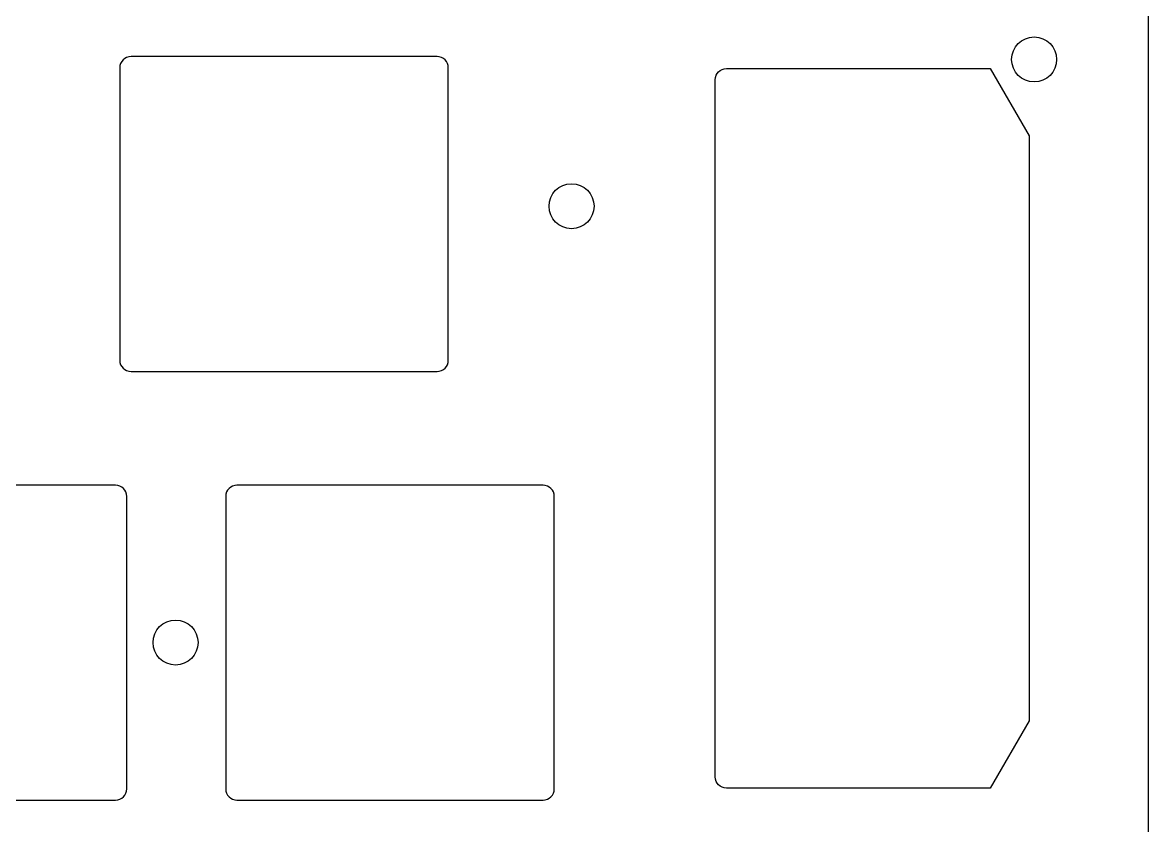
# Model space of a CAD drawing. Header units: millimetres. Extents: x -10 to 277, y -95 to 18.
# Drawn here: x 226.6 to 276.6, y -46.2 to -10.5 of the extents above; entities that cross this region are included whole.
import ezdxf

# ---------------------------------------------------------------- set-up
doc = ezdxf.new("R2010")
doc.units = ezdxf.units.MM
doc.header["$MEASUREMENT"] = 0
doc.layers.get('0').update_dxf_attribs({"linetype": 'CONTINUOUS'})
doc.layers.add('Edge.Cuts', color=53, linetype='CONTINUOUS')

msp = doc.modelspace()

# ---------------------------------------------------------------- linework, layer by layer
for points in [[(257.34375, -44.075), (257.34375, -13.075, -0.414213562), (257.84375, -12.575), (269.56175, -12.575), (271.29375, -15.575), (271.29375, -41.575), (269.56175, -44.575), (257.84375, -44.575, -0.414212391)], [(235.59375, -31.6), (235.59375, -44.6, 0.414212391), (236.09375, -45.1), (249.69375, -45.1, 0.414213562), (250.19375, -44.6), (250.19375, -31.6, 0.414213562), (249.69375, -31.1), (236.09375, -31.1, 0.414212391)]]:
    msp.add_lwpolyline(points, format="xyb", close=True)
for centre in [(271.51875, -12.175), (233.3625, -38.1)]:
    msp.add_circle(centre, 1)
at = {"layer": 'Edge.Cuts', "linetype": 'Continuous'}
for p, q in [((276.6, -93.226), (276.6, 16.026)), ((244.983916, -12.05), (231.383916, -12.05)), ((230.883916, -12.55), (230.883916, -25.55)), ((245.483916, -25.55), (245.483916, -12.55)), ((231.383916, -26.05), (244.983916, -26.05)), ((230.696416, -31.1), (217.096416, -31.1)), ((231.196416, -44.6), (231.196416, -31.6)), ((217.096416, -45.1), (230.696416, -45.1))]:
    msp.add_line(p, q, dxfattribs=at)
at = {"layer": 'Edge.Cuts'}
msp.add_circle((250.960116, -18.7), 1, dxfattribs=at)
for centre, start, end in [((231.383916, -12.55), 90, 180), ((244.983916, -12.55), 0, 90), ((231.383916, -25.55), 180, 270), ((244.983916, -25.55), 270, 0), ((230.696416, -31.6), 0, 90), ((230.696416, -44.6), 270, 0)]:
    msp.add_arc(centre, 0.5, start, end, dxfattribs=at)

doc.saveas('drawing.dxf')
